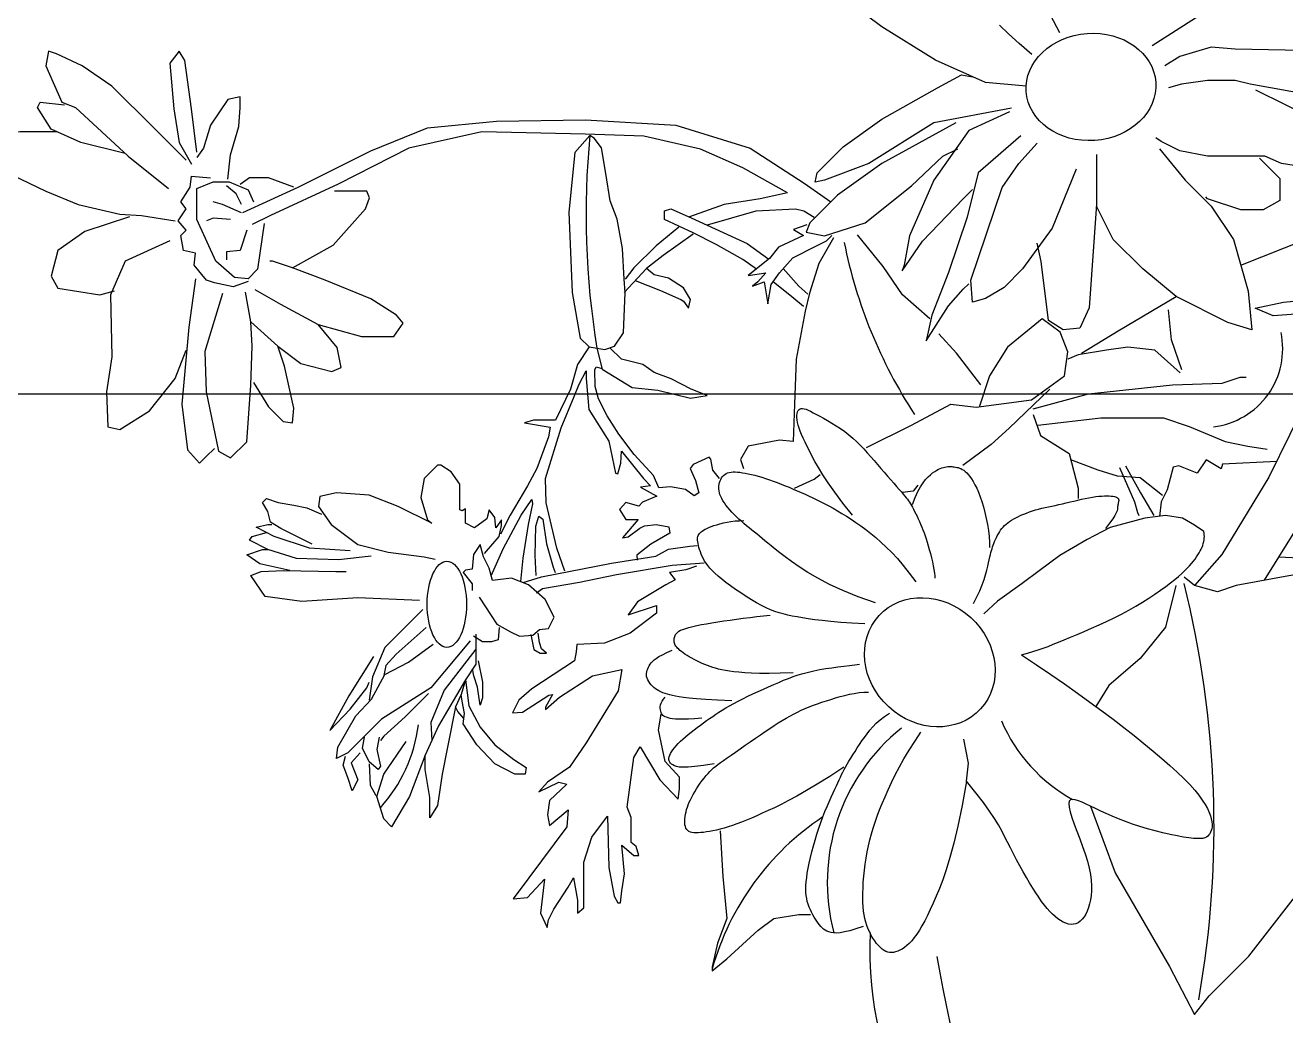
# Model space of a CAD drawing. Extents: x 5198 to 10685, y 9824 to 14137.
# Drawn here: x 8616.6 to 8863.4, y 11163.3 to 11357.3 of the extents above; entities that cross this region are included whole.
import ezdxf

# ---------------------------------------------------------------- set-up
doc = ezdxf.new("R2010")
doc.units = 0
doc.header["$MEASUREMENT"] = 0
doc.layers.get('0').update_dxf_attribs({"linetype": 'CONTINUOUS'})
for name, color, linetype in [('3', 3, 'CONTINUOUS'), ('4', 4, 'CONTINUOUS'), ('TEXT', 3, 'CONTINUOUS')]:
    doc.layers.add(name, color=color, linetype=linetype)
doc.styles.add('HZ', font='')
doc.styles.get('HZ').set_extended_font_data('仿宋_GB2312')
doc.dimstyles.new('BOOK', dxfattribs={"dimscale": 55, "dimtxt": 2, "dimasz": 0.5, "dimexe": 1, "dimexo": 1, "dimgap": 0.5, "dimtad": 1, "dimdec": 0, "dimzin": 0, "dimdsep": 46, "dimtxsty": 'HZ', "dimblk": 'DOT', "dimsah": 1, "dimcen": 0, "dimclrd": 256, "dimclre": 256, "dimclrt": 256, "dimadec": 0, "dimazin": 0, "dimtfac": 0.5, "dimtdec": 0, "dimtmove": 2, "dimatfit": 3, "dimfxl": 0, "dimtolj": 1, "dimtzin": 0, "dimarcsym": 0})

# ---------------------------------------------------------------- blocks, each defined once
blk = doc.blocks.new('DOT')
at = {"color": 0, "linetype": 'ByBlock'}
blk.add_line((-0.35, 0), (-1, 0), dxfattribs=at)
at = {"color": 0, "linetype": 'ByBlock', "const_width": 0.35}
blk.add_lwpolyline([(-0.175, 0, 1), (0.175, 0, 1)], format="xyb", close=True, dxfattribs=at)
blk = doc.blocks.new('02')
at = {"layer": '3'}
for points in [[(-76.35, 332.94), (-78.84, 335.11), (-80.93, 337.02), (-82.67, 338.72)], [(-72.76, 340.72), (-70.92, 337.28)], [(-77.44, 326.79), (-85.4, 327.51), (-95.18, 331.85), (-105.68, 338.36), (-114.38, 344.88), (-118.36, 349.22), (-117.27, 352.47), (-113.65, 351.75), (-95.54, 346.69), (-88.3, 345.24)], [(-52.81, 334.75), (-41.94, 341.62), (-29.27, 343.79), (-18.4, 343.07), (-12.61, 341.62), (-6.09, 341.98), (-7.9, 338.36), (-12.61, 334.38), (-20.21, 333.66), (-36.51, 334.02), (-41.22, 334.38), (-47.38, 332.58), (-50.27, 330.77)], [(-241.9, 312.27), (-248.23, 318.6), (-256.42, 326.78), (-262.23, 330.74), (-267.25, 333.12), (-268.84, 333.64), (-269.36, 330.74), (-266.19, 323.62), (-263.55, 322.56), (-253.25, 313.06), (-245.33, 306.73)], [(-239.78, 313.85), (-240.84, 322.3), (-242.16, 331.8), (-243.22, 333.64), (-245.06, 331.27), (-244.27, 322.3), (-243.22, 315.7), (-240.84, 311.48)], [(-14.78, 333.66), (-7.17, 331.49), (-3.91, 328.6), (-5.36, 326.79), (-11.52, 325.34), (-16.59, 325.34), (-21.66, 324.98), (-33.61, 327.15), (-36.51, 327.87), (-41.94, 327.87), (-47.01, 327.15), (-49.55, 326.42)], [(-80.33, 322.44), (-95.54, 319.55), (-108.22, 311.59), (-116.91, 308.33), (-118.72, 307.97), (-118.36, 309.78), (-113.29, 314.85), (-105.68, 320.27), (-94.82, 326.42), (-90.11, 328.96), (-87.94, 328.6)], [(-32.53, 326.06), (-20.94, 320.27), (-12.24, 315.93), (-8.26, 312.31), (-7.17, 309.78), (-15.87, 309.78), (-27.46, 311.59), (-30.72, 313.04), (-36.87, 313.04), (-41.94, 313.04), (-47.38, 314.12), (-51, 315.93), (-52.08, 316.66)], [(-253.78, 313.59), (-262.5, 315.7), (-268.31, 318.34), (-270.95, 322.56), (-270.42, 323.62), (-265.67, 323.09)], [(-233.71, 308.58), (-233.18, 313.33), (-231.59, 318.87), (-231.33, 322.56), (-231.33, 324.67), (-233.71, 324.14), (-237.14, 319.13), (-238.46, 314.65), (-239.78, 312.8)], [(-80.69, 321.72), (-88.66, 318.1), (-95.54, 308.33), (-100.25, 297.48), (-101.34, 291.69), (-101.7, 290.61), (-97.72, 296.39), (-89.75, 304.72), (-87.94, 306.53)], [(-230.79, 301.99), (-219.96, 307), (-205.7, 314.12), (-194.61, 318.61), (-181.14, 319.93), (-163.7, 320.19), (-146.01, 319.14), (-131.48, 314.65), (-120.92, 307.79), (-115.71, 304.1)], [(-91.2, 319.55), (-105.68, 311.59), (-114.38, 305.44), (-119.81, 300.01), (-120.53, 298.2), (-116.91, 297.48), (-108.94, 300.01), (-99.89, 307.25), (-93.73, 313.04), (-90.84, 314.48)], [(-267.25, 317.81), (-274.38, 317.81), (-278.87, 317.28), (-277.55, 313.59), (-275.97, 309.37), (-269.36, 306.2), (-263.03, 303.56), (-254.84, 301.72), (-250.61, 301.45), (-244.01, 300.4)], [(-124.17, 305.88), (-132.9, 310.77), (-141.21, 314.39), (-152.28, 316.94), (-163.79, 317.37), (-184.02, 317.79), (-198.3, 314.6), (-212.14, 307.58), (-225.35, 301.41), (-228.97, 299.7)], [(-156.11, 288.96), (-156.45, 295), (-157.49, 300.69), (-158.87, 304.31), (-159.73, 309.65), (-160.6, 314.66), (-161.98, 316.55), (-162.84, 317.07), (-165.77, 313.79), (-166.98, 302.07), (-166.29, 286.38), (-164.74, 277.41), (-163.01, 275.69), (-159.91, 275.17), (-158.01, 275.86), (-156.28, 278.45), (-155.94, 286.38), (-156.11, 288.96)], [(-78.52, 317.02), (-86.85, 309.78), (-89.02, 301.1), (-92.65, 290.24), (-95.91, 281.92), (-96.99, 276.86), (-92.65, 283.73), (-89.75, 286.99), (-88.66, 288.07)], [(-67.66, 310.51), (-72.37, 298.93), (-78.16, 290.97), (-81.78, 287.35), (-85.4, 285.18), (-87.94, 284.46), (-88.3, 288.8), (-82.14, 306.89), (-78.88, 311.59), (-75.26, 315.57)], [(-63.67, 313.4), (-63.67, 303.63), (-65.12, 283.37), (-66.93, 279.39), (-70.19, 279.03), (-73.09, 280.84), (-74.54, 292.41), (-75.26, 296.03)], [(-51.36, 314.48), (-46.29, 308.33), (-41.22, 303.27), (-36.87, 296.76), (-33.97, 286.63), (-33.25, 279.03), (-37.96, 280.48), (-48.1, 285.54), (-54.62, 290.97), (-60.41, 296.76), (-62.95, 301.82), (-63.67, 303.27)], [(-31.8, 312.68), (-27.82, 308.7), (-27.82, 304.35), (-31.08, 302.55), (-35.42, 302.55), (-41.94, 304.72), (-42.3, 305.08)], [(-229.74, 288.53), (-232.64, 287.47), (-236.34, 288.26), (-237.92, 288.79), (-240.3, 291.69), (-240.04, 294.07), (-242.41, 294.6), (-242.94, 297.5), (-241.89, 298.55), (-243.47, 300.4), (-241.89, 302.77), (-242.94, 304.09), (-241.09, 307), (-240.83, 309.11), (-237.13, 308.84)], [(-220.77, 306.99), (-225.78, 308.84), (-229.48, 308.84), (-231.33, 307.52)], [(-35.42, 291.69), (-22.76, 296.76), (-8.81, 303.53), (-0.19, 310.41)], [(-226.58, 299.87), (-227.9, 290.9), (-229.75, 289.05), (-232.39, 289.32), (-236.08, 292.48), (-239.78, 300.66), (-239.78, 306.73), (-236.61, 308.05), (-233.44, 308.05), (-229.75, 306.47), (-228.69, 304.09)], [(-231.06, 303.57), (-232.11, 305.68), (-233.96, 307.26)], [(-221.03, 291.16), (-213.11, 295.65), (-206.77, 302.77), (-205.97, 304.88), (-206.5, 306.2), (-210.73, 306.2), (-212.84, 306.2)], [(-231.06, 301.98), (-234.75, 303.57), (-236.6, 304.09)], [(-124.17, 305.88), (-129.54, 304.71), (-136.56, 303.59), (-143.37, 301.14)], [(-252.99, 301.19), (-261.7, 298.29), (-266.99, 294.59), (-268.31, 289.58), (-266.99, 287.2), (-258.8, 285.89), (-255.89, 286.68)], [(-130.24, 290.95), (-132.91, 292.8), (-138.13, 295.76), (-142.66, 298.02), (-148.23, 300.63), (-148.23, 302.37), (-147.01, 302.72), (-143.01, 300.98), (-132.03, 295.94), (-127.8, 292.88)], [(-118.93, 301.04), (-120.97, 302.26), (-122.6, 302.67), (-130.36, 302.26), (-139.88, 299.54)], [(-233.17, 300.66), (-236.6, 300.93), (-237.92, 300.4)], [(-145.41, 299.14), (-149.9, 295.52), (-154.21, 291.21), (-155.94, 288.96)], [(-120.37, 299.59), (-122.98, 298.72), (-121.06, 297.5), (-125.94, 295.24), (-127.68, 292.98), (-131.86, 289.67), (-128.38, 290.2), (-129.94, 288.46), (-130.99, 287.59), (-128.73, 288.46), (-128.03, 284.11), (-127.33, 287.93), (-125.76, 290.2), (-123.15, 293.15), (-118.62, 295.41), (-116.53, 296.46), (-115.49, 297.5)], [(-245.06, 296.44), (-253.78, 292.48), (-256.69, 285.89), (-256.42, 273.75), (-257.48, 266.89), (-257.21, 260.03), (-254.84, 259.5), (-249.03, 263.19), (-244.01, 269.53), (-241.9, 275.07)], [(-230, 298.55), (-231.32, 294.6), (-233.96, 294.33), (-233.96, 292.75)], [(-142.65, 297.76), (-148.51, 293.62), (-151.79, 291.03), (-156.11, 286.38)], [(-115.13, 297.04), (-118.06, 292.06), (-119.83, 286.19), (-120.71, 282.67), (-122.47, 273.28), (-122.76, 264.48), (-123.06, 257.15), (-125.7, 257.44), (-131.86, 256.27), (-133.33, 253.63), (-132.75, 251.87)], [(-96.33, 281.2), (-101.62, 285.9), (-105.44, 291.47), (-110.43, 297.63)], [(-228.43, 286.94), (-223.41, 284.04), (-216.01, 280.08), (-207.56, 277.71), (-201.22, 277.71), (-199.37, 280.34), (-200.69, 281.93), (-205.71, 285.09), (-214.69, 288.79), (-221.03, 291.16), (-224.99, 292.48), (-225.52, 292.48)], [(-8.87, 291.78), (-17.58, 275.26), (-29.94, 250.17), (-39.11, 235.04), (-44.49, 228.98)], [(-240.05, 289.05), (-241.37, 279.55), (-242.69, 264.51), (-241.63, 255.54), (-239.25, 252.9), (-237.93, 254.22), (-236.35, 255.81)], [(-153.95, 288.71), (-149.03, 286.72), (-145.06, 285), (-144.54, 284.65), (-143.51, 283.27), (-143.16, 285), (-144.54, 287.24), (-147.48, 289.14), (-150.24, 289.83), (-151.79, 291.03)], [(-125.02, 291.03), (-121.93, 287.59), (-120.19, 286.02)], [(-234.76, 286.15), (-238.2, 274.8), (-237.93, 266.89), (-235.56, 255.28), (-233.18, 253.96), (-230.01, 257.13), (-229.22, 268.21), (-228.95, 275.86), (-229.22, 280.61), (-230.27, 286.41)], [(-121.06, 283.58), (-123.33, 285.5), (-126.97, 288.46)], [(-66.61, 274.46), (-59.44, 278.84), (-48.1, 285.54)], [(-15.88, 282.67), (-21.16, 282.38), (-29.09, 281.79), (-32.62, 283.26), (-27.04, 284.43), (-18.23, 285.31), (-11.77, 285.9)], [(-46.94, 271.21), (-48.99, 277.08), (-49.58, 282.94)], [(-229.22, 280.61), (-223.94, 275.86), (-219.45, 272.43), (-213.37, 270.85), (-211.52, 271.64), (-212.31, 275.6), (-216.01, 280.08)], [(-108.67, 255.98), (-99.86, 260.38), (-92.22, 264.48), (-87.23, 263.9), (-76.37, 265.36), (-69.91, 270.06), (-69.32, 274.75), (-70.79, 278.56), (-74.31, 281.2), (-81.07, 275.63), (-84.59, 270.06), (-86.64, 263.9)], [(-86.35, 268.3), (-91.05, 274.46), (-94.57, 278.27)], [(-228.69, 268.73), (-225.78, 263.99), (-222.88, 261.08), (-221.03, 260.82), (-220.77, 263.72), (-222.61, 271.9), (-223.94, 275.86)], [(-163.01, 275.69), (-165.26, 272.23), (-166.64, 267.4), (-169.57, 261.37), (-171.3, 261.37), (-173.89, 261.37), (-175.62, 260.85), (-170.61, 259.99), (-170.96, 258.09), (-173.2, 251.88), (-175.04, 248.46), (-178.44, 242.73), (-180.36, 239.02)], [(-161.46, 275.43), (-160.43, 271.37), (-154.56, 267.75), (-149.55, 267.23), (-143.17, 265.68), (-139.89, 266.2), (-142.99, 267.4), (-146.96, 269.47), (-150.24, 270.68), (-152.49, 272.23), (-156.63, 273.27), (-158.96, 275.51)], [(-47.3, 270.64), (-52.29, 275.04), (-57.57, 275.63), (-61.69, 275.04), (-67.26, 274.16), (-69.32, 273.28)], [(-137.49, 249.92), (-138.81, 251.57), (-139.14, 253.72), (-139.47, 254.13), (-142.61, 252.65), (-143.19, 251.9), (-142.2, 249.51), (-141.54, 247.12), (-142.44, 246.54), (-144.1, 247.78), (-147.07, 248.27), (-149.38, 248.11), (-150.37, 250.5), (-154.17, 254.63), (-157.18, 258.62), (-159.44, 262.18), (-161.17, 265.51), (-161.82, 267.94), (-161.87, 271.22), (-161.6, 271.81), (-160.68, 271.54), (-160.47, 271.44)], [(-167.72, 231.8), (-169.31, 236.26), (-171.43, 245.17), (-171.54, 249.95), (-168.46, 259.82), (-165.91, 265.97), (-164.95, 268.41), (-163.57, 271.04), (-163.57, 269.5), (-163.05, 263.43), (-159.14, 257.25), (-157.8, 250.98), (-157.39, 250.87), (-156.77, 252.93), (-156.67, 255.3), (-152.34, 249.95), (-151, 248.51), (-152.96, 248.2), (-149.77, 246.45), (-152.55, 245.32), (-153.27, 244.49), (-155.84, 245.21), (-157.08, 243.88), (-155.84, 241.92), (-153.37, 241.92), (-156.46, 238.32), (-155.33, 238.53), (-153.06, 240.17), (-152.13, 240.69), (-149.87, 240.89), (-147.4, 240.48), (-147.19, 239.25), (-150.9, 237.09), (-153.68, 234.93), (-153.59, 233.92)], [(-76.07, 263.6), (-65.21, 266.54), (-48.77, 268.3), (-39.08, 268.59), (-35.55, 269.76), (-34.38, 269.76)], [(-72.84, 267.42), (-80.77, 259.79), (-84.3, 256.56), (-89.87, 252.46)], [(-111.41, 242.73), (-113.3, 245.13), (-114.88, 247.24), (-116.17, 249.07), (-117.23, 250.66), (-118.09, 252.05), (-118.8, 253.27), (-119.38, 254.35), (-119.88, 255.32), (-120.33, 256.22), (-120.73, 257.05), (-121.1, 257.81), (-121.41, 258.52), (-121.69, 259.18), (-121.91, 259.79), (-122.09, 260.36), (-122.22, 260.89), (-122.3, 261.39), (-122.34, 261.85), (-122.33, 262.27), (-122.29, 262.64), (-122.2, 262.96), (-122.07, 263.23), (-121.9, 263.43), (-121.71, 263.58), (-121.47, 263.65), (-121.21, 263.65), (-120.89, 263.6), (-120.53, 263.48), (-120.12, 263.31), (-119.65, 263.09), (-119.11, 262.81), (-118.5, 262.49), (-117.83, 262.13), (-117.09, 261.72), (-116.3, 261.27), (-115.48, 260.79), (-114.64, 260.27), (-113.8, 259.71), (-112.97, 259.12), (-112.16, 258.49), (-111.38, 257.83), (-110.64, 257.15), (-109.92, 256.44), (-109.23, 255.71), (-108.55, 254.96), (-107.88, 254.2), (-107.22, 253.44), (-106.55, 252.67), (-105.89, 251.9), (-105.23, 251.14), (-104.58, 250.39), (-103.95, 249.68), (-103.36, 249), (-102.81, 248.38), (-102.31, 247.8), (-101.87, 247.3), (-101.49, 246.86), (-101.18, 246.48), (-100.91, 246.15), (-100.68, 245.85), (-100.48, 245.57), (-100.29, 245.29), (-100.11, 244.99), (-99.92, 244.67), (-99.72, 244.3), (-99.51, 243.9), (-99.28, 243.47), (-99.05, 243), (-98.81, 242.52), (-98.58, 242.01), (-98.34, 241.49), (-98.11, 240.96), (-97.88, 240.42), (-97.66, 239.87), (-97.44, 239.3), (-97.23, 238.71), (-97.02, 238.09), (-96.81, 237.44), (-96.6, 236.75), (-96.4, 236.01), (-96.19, 235.23), (-95.99, 234.42), (-95.8, 233.61), (-95.64, 232.83), (-95.49, 232.09), (-95.39, 231.42), (-95.31, 230.84), (-95.29, 230.39)], [(-76.07, 262.43), (-74.61, 258.32), (-69.03, 254.8), (-67.26, 248.06), (-67.26, 246)], [(-75.19, 260.38), (-62.86, 261.84), (-50.53, 261.84), (-45.54, 260.08), (-38.49, 257.15), (-34.08, 256.27), (-30.27, 255.68)], [(-30.81, 230), (-25.16, 239.02), (-17.58, 256.54), (-15.19, 252.96), (-15.99, 243.8), (-19.57, 237.03), (-22.76, 234.24), (-27.98, 234.51)], [(-183.45, 235.25), (-180.59, 238.54), (-180.15, 240.73), (-180.15, 241.83), (-181.25, 240.29), (-181.47, 242.27), (-182.57, 243.8), (-183.01, 242.05), (-185.42, 240.29), (-187.18, 241.17), (-187.18, 244.02), (-187.84, 243.58), (-188.28, 243.8), (-188.28, 246.65), (-188.28, 248.84), (-190.03, 251.26), (-192.01, 252.57), (-192.67, 252.57), (-195.3, 249.94), (-195.96, 246.21), (-194.64, 241.83), (-193.77, 241.17), (-200.35, 244.46), (-206.06, 246.65), (-212.43, 247.09), (-215.72, 246.43), (-215.94, 244.46), (-213.52, 240.95), (-208.25, 237), (-202.33, 235.47), (-195.3, 234.59), (-193.11, 234.15)], [(-99.7, 244.86), (-99.17, 246.21), (-98.64, 247.35), (-98.12, 248.3), (-97.62, 249.09), (-97.12, 249.73), (-96.64, 250.25), (-96.18, 250.67), (-95.75, 251.01), (-95.34, 251.3), (-94.96, 251.54), (-94.6, 251.73), (-94.26, 251.89), (-93.94, 252.01), (-93.63, 252.1), (-93.34, 252.17), (-93.06, 252.21), (-92.79, 252.25), (-92.53, 252.26), (-92.27, 252.27), (-92.02, 252.26), (-91.77, 252.24), (-91.52, 252.21), (-91.27, 252.16), (-91.02, 252.11), (-90.76, 252.05), (-90.5, 251.96), (-90.23, 251.86), (-89.96, 251.72), (-89.67, 251.55), (-89.38, 251.33), (-89.08, 251.06), (-88.78, 250.73), (-88.46, 250.33), (-88.13, 249.87), (-87.8, 249.33), (-87.47, 248.71), (-87.13, 248.02), (-86.8, 247.24), (-86.46, 246.37), (-86.14, 245.42), (-85.82, 244.37), (-85.52, 243.25), (-85.25, 242.09), (-85.01, 240.9), (-84.82, 239.72), (-84.69, 238.56), (-84.63, 237.44), (-84.65, 236.4)], [(-50.76, 246.57), (-55.16, 250.09), (-59.56, 250.38), (-63.38, 251.55), (-68.67, 253.61)], [(-59.19, 252.09), (-56.26, 245.34), (-55.67, 243.29), (-55.38, 242.7)], [(-58.02, 252.38), (-55.08, 247.1), (-52.44, 242.7)], [(-28.4, 253.29), (-39.01, 252.73), (-39.3, 251.85), (-42.24, 253.61), (-44, 250.97), (-47.53, 252.43), (-48.7, 252.14), (-49.87, 247.74), (-51.05, 245.39), (-51.34, 242.46)], [(-106.95, 225.59), (-110.34, 226.77), (-113.33, 227.97), (-115.95, 229.18), (-118.23, 230.38), (-120.2, 231.54), (-121.9, 232.64), (-123.35, 233.66), (-124.59, 234.59), (-125.66, 235.4), (-126.56, 236.1), (-127.34, 236.72), (-128.01, 237.26), (-128.59, 237.75), (-129.12, 238.19), (-129.62, 238.61), (-130.11, 239.01), (-130.61, 239.42), (-131.12, 239.84), (-131.64, 240.26), (-132.16, 240.68), (-132.68, 241.11), (-133.19, 241.55), (-133.69, 241.99), (-134.17, 242.44), (-134.63, 242.89), (-135.07, 243.35), (-135.48, 243.8), (-135.86, 244.25), (-136.21, 244.7), (-136.52, 245.14), (-136.79, 245.57), (-137.03, 245.98), (-137.22, 246.38), (-137.38, 246.77), (-137.49, 247.14), (-137.57, 247.5), (-137.61, 247.84), (-137.62, 248.18), (-137.6, 248.51), (-137.54, 248.84), (-137.47, 249.16), (-137.36, 249.46), (-137.23, 249.76), (-137.07, 250.04), (-136.89, 250.29), (-136.68, 250.52), (-136.44, 250.73), (-136.17, 250.89), (-135.88, 251.03), (-135.56, 251.12), (-135.21, 251.18), (-134.83, 251.22), (-134.42, 251.22), (-133.97, 251.19), (-133.49, 251.14), (-132.97, 251.07), (-132.42, 250.97), (-131.83, 250.85), (-131.21, 250.71), (-130.55, 250.55), (-129.88, 250.37), (-129.18, 250.17), (-128.45, 249.94), (-127.71, 249.69), (-126.95, 249.43), (-126.18, 249.14), (-125.4, 248.84), (-124.62, 248.52), (-123.83, 248.2), (-123.04, 247.86), (-122.25, 247.52), (-121.48, 247.18), (-120.71, 246.84), (-119.95, 246.49), (-119.19, 246.14), (-118.43, 245.77), (-117.65, 245.38), (-116.87, 244.98), (-116.07, 244.55), (-115.24, 244.1), (-114.4, 243.61), (-113.52, 243.09), (-112.62, 242.53), (-111.71, 241.94), (-110.77, 241.3), (-109.82, 240.63), (-108.85, 239.92), (-107.87, 239.16), (-106.88, 238.35), (-105.87, 237.47), (-104.83, 236.51), (-103.77, 235.45), (-102.66, 234.25), (-101.52, 232.91), (-100.32, 231.4), (-99.06, 229.7)], [(-122.76, 248.06), (-118.94, 249.82), (-117.77, 250.7)], [(-98.68, 248.64), (-99.56, 247.47), (-101.62, 247.18)], [(-217.2, 237.05), (-223.34, 240.12), (-225.39, 241.4), (-225.9, 243.44), (-226.92, 245.23), (-226.15, 246), (-223.85, 245.23), (-220.78, 244.72), (-218.22, 244.21), (-215.41, 242.93)], [(-182.16, 230.85), (-179.82, 236.15), (-176.32, 242.73), (-174.19, 245.81), (-174.09, 244.96), (-174.94, 240.93), (-176, 234.35), (-176.43, 229.79)], [(-87.78, 225.44), (-87.09, 226.75), (-86.51, 227.96), (-86.05, 229.09), (-85.68, 230.14), (-85.39, 231.09), (-85.15, 231.96), (-84.97, 232.73), (-84.82, 233.42), (-84.68, 234.03), (-84.56, 234.56), (-84.45, 235.02), (-84.34, 235.44), (-84.23, 235.82), (-84.13, 236.18), (-84.01, 236.52), (-83.89, 236.87), (-83.76, 237.23), (-83.61, 237.6), (-83.45, 237.97), (-83.28, 238.35), (-83.09, 238.73), (-82.89, 239.09), (-82.68, 239.45), (-82.45, 239.79), (-82.21, 240.12), (-81.95, 240.42), (-81.67, 240.71), (-81.37, 240.99), (-81.04, 241.26), (-80.69, 241.51), (-80.31, 241.76), (-79.89, 242.01), (-79.45, 242.25), (-78.97, 242.49), (-78.46, 242.73), (-77.93, 242.95), (-77.37, 243.17), (-76.8, 243.38), (-76.21, 243.58), (-75.61, 243.76), (-75, 243.93), (-74.37, 244.09), (-73.74, 244.24), (-73.09, 244.38), (-72.42, 244.53), (-71.74, 244.67), (-71.05, 244.82), (-70.33, 244.99), (-69.6, 245.16), (-68.85, 245.34), (-68.1, 245.52), (-67.35, 245.7), (-66.6, 245.87), (-65.87, 246.03), (-65.16, 246.17), (-64.48, 246.29), (-63.83, 246.38), (-63.22, 246.45), (-62.65, 246.5), (-62.12, 246.53), (-61.63, 246.53), (-61.19, 246.52), (-60.8, 246.49), (-60.46, 246.45), (-60.17, 246.39), (-59.93, 246.33), (-59.74, 246.25), (-59.59, 246.16), (-59.48, 246.06), (-59.4, 245.96), (-59.36, 245.84), (-59.33, 245.72), (-59.33, 245.59), (-59.35, 245.45), (-59.38, 245.3), (-59.42, 245.14), (-59.46, 244.97), (-59.5, 244.79), (-59.53, 244.6), (-59.54, 244.4), (-59.55, 244.18), (-59.57, 243.92), (-59.65, 243.59), (-59.8, 243.18), (-60.07, 242.66), (-60.49, 242), (-61.1, 241.17), (-61.92, 240.16)], [(-173.35, 230.95), (-173.56, 234.88), (-173.45, 240.61), (-172.81, 242.52), (-172.07, 241.99), (-171.33, 237.11), (-170.05, 232.55), (-169.63, 231.49)], [(-42.64, 239.53), (-44.52, 240.78), (-46.87, 242.19), (-50.16, 242.66), (-54.24, 242.19), (-60.98, 240.31), (-65.53, 237.97), (-70.85, 234.83), (-74.93, 231.86), (-78.22, 229.35), (-83.08, 225.91), (-85.75, 223.4)], [(-205.68, 234.75), (-212.08, 233.99), (-220.27, 234.24), (-225.9, 236.03), (-229.48, 237.82), (-228.97, 238.59), (-226.15, 239.35), (-226.15, 239.35)], [(-209.78, 235.78), (-217.71, 236.29), (-224.62, 238.59), (-228.2, 240.38), (-225.9, 240.89), (-225.13, 240.89)], [(-109.01, 221.48), (-111.54, 221.61), (-113.75, 221.76), (-115.68, 221.92), (-117.36, 222.09), (-118.82, 222.27), (-120.11, 222.45), (-121.25, 222.64), (-122.28, 222.82), (-123.23, 223), (-124.12, 223.19), (-124.98, 223.4), (-125.81, 223.64), (-126.63, 223.91), (-127.47, 224.24), (-128.34, 224.62), (-129.25, 225.08), (-130.23, 225.61), (-131.24, 226.2), (-132.28, 226.84), (-133.31, 227.52), (-134.33, 228.21), (-135.3, 228.9), (-136.21, 229.57), (-137.03, 230.22), (-137.75, 230.81), (-138.37, 231.37), (-138.91, 231.89), (-139.37, 232.39), (-139.76, 232.86), (-140.09, 233.32), (-140.38, 233.77), (-140.63, 234.21), (-140.86, 234.67), (-141.05, 235.12), (-141.22, 235.56), (-141.37, 236), (-141.49, 236.42), (-141.59, 236.82), (-141.67, 237.19), (-141.72, 237.53), (-141.75, 237.83), (-141.76, 238.1), (-141.75, 238.34), (-141.7, 238.56), (-141.64, 238.76), (-141.54, 238.95), (-141.42, 239.13), (-141.26, 239.3), (-141.07, 239.47), (-140.85, 239.64), (-140.59, 239.81), (-140.28, 239.99), (-139.93, 240.16), (-139.53, 240.34), (-139.08, 240.52), (-138.57, 240.7), (-138.01, 240.88), (-137.39, 241.06), (-136.72, 241.23), (-135.99, 241.38), (-135.23, 241.51), (-134.42, 241.61), (-133.57, 241.67), (-132.68, 241.7)], [(-78.38, 215.42), (-77.2, 215.72), (-76.12, 216.02), (-75.11, 216.35), (-74.13, 216.69), (-73.16, 217.06), (-72.17, 217.46), (-71.13, 217.89), (-70.01, 218.35), (-68.78, 218.86), (-67.47, 219.4), (-66.09, 219.98), (-64.65, 220.6), (-63.18, 221.24), (-61.7, 221.93), (-60.22, 222.64), (-58.76, 223.38), (-57.34, 224.14), (-55.97, 224.93), (-54.66, 225.72), (-53.41, 226.51), (-52.23, 227.29), (-51.13, 228.05), (-50.12, 228.79), (-49.2, 229.48), (-48.37, 230.14), (-47.64, 230.75), (-47, 231.32), (-46.42, 231.86), (-45.92, 232.36), (-45.47, 232.84), (-45.06, 233.3), (-44.7, 233.74), (-44.38, 234.16), (-44.08, 234.57), (-43.81, 234.97), (-43.58, 235.36), (-43.37, 235.74), (-43.18, 236.11), (-43.02, 236.48), (-42.89, 236.84), (-42.78, 237.2), (-42.69, 237.56), (-42.63, 237.91), (-42.58, 238.26), (-42.56, 238.59), (-42.57, 238.92), (-42.59, 239.23), (-42.64, 239.53)], [(-184.55, 226.69), (-181.03, 221.43), (-178.4, 219.9), (-176.64, 219.02), (-174.01, 219.24), (-172.69, 220.33), (-170.93, 220.55), (-169.84, 222.75), (-171.59, 226.26), (-174.89, 229.11), (-178.18, 230.42), (-181.91, 229.98), (-182.57, 232.4), (-183.67, 234.59), (-184.33, 237), (-185.64, 235.03), (-185.86, 232.18), (-187.18, 231.96), (-187.62, 231.52), (-185.86, 229.33), (-185.86, 228.01)], [(-221.55, 231.94), (-227.43, 233.22), (-229.99, 235.01), (-226.92, 236.03), (-225.9, 236.03)], [(-175.92, 229.56), (-172.29, 230.67), (-158.61, 233.32), (-149.96, 234.72), (-147.44, 236.11), (-143.25, 236.67), (-141.86, 236.81)], [(-141.97, 232.75), (-144.06, 232.05), (-147.27, 231.49), (-146.15, 230.1), (-147.97, 229.12), (-153.55, 225.77), (-155.37, 223.26), (-149.78, 225.08), (-149.78, 223.54), (-154.95, 219.64), (-159.97, 217.69), (-165.42, 217.41), (-165.56, 216.01), (-165.84, 214.2), (-174.21, 208.76), (-176.73, 206.53), (-177.98, 204.02), (-176.03, 204.16), (-170.86, 207.5), (-170.17, 207.64), (-171.56, 205.13), (-171.56, 204.71), (-168.77, 207.09), (-162.35, 211.27), (-156.62, 212.52), (-157.32, 208.34), (-163.6, 198.16), (-166.82, 193.42), (-171.14, 190.49), (-172.82, 188.54), (-168.91, 190.49), (-167.37, 190.07), (-170.72, 186.86), (-171.14, 184.07), (-170.72, 181.98), (-167.09, 185.05), (-167.37, 181.7), (-174.79, 171.73), (-177.87, 167.63), (-175.05, 167.89), (-171.71, 171.47), (-172.48, 164.81), (-171.2, 161.99), (-170.94, 163.53), (-169.92, 165.58), (-167.1, 169.93), (-166.07, 171.73), (-165.3, 167.37), (-165.3, 164.81), (-164.02, 165.84), (-164.02, 168.14), (-164.02, 171.22), (-164.02, 174.8), (-162.48, 179.67), (-159.4, 183.77), (-159.15, 173.78), (-158.12, 168.14), (-157.35, 166.86), (-156.84, 166.86), (-156.58, 169.17), (-156.07, 172.5), (-156.58, 178.13), (-154.27, 176.08), (-153.25, 176.08), (-153.76, 177.88), (-154.79, 178.64), (-154.79, 183.51), (-155.56, 185.56), (-154.27, 195.3), (-152.99, 197.35), (-149.15, 190.94), (-145.55, 187.1), (-145.3, 189.15), (-145.3, 191.45), (-148.12, 194.53), (-149.4, 200.68), (-148.89, 203.75)], [(-140.46, 233.32), (-146.74, 232.91), (-157.63, 231.09), (-164.89, 229.56), (-172.15, 228.3), (-173.27, 227.47)], [(-196.22, 226.06), (-208.24, 226.57), (-219.25, 225.81), (-226.41, 226.83), (-229.22, 230.92), (-227.18, 231.69), (-222.83, 231.94), (-212.59, 231.69), (-210.55, 231.69)], [(-64.84, 185.75), (-60, 172.7), (-49.39, 154.34), (-44.49, 144.96), (-41.63, 148.63), (-33.87, 156.38), (-22.44, 171.06), (-10.6, 189.42), (-6.11, 200.84), (-5.7, 209.41), (-8.15, 218.38), (-14.28, 226.94), (-17.95, 229.39), (-25.3, 231.02), (-36.32, 228.98), (-40, 227.76), (-44.49, 228.98), (-46.53, 230.61)], [(-48.16, 228.98), (-50.2, 220.83), (-55.1, 214.71), (-61.23, 209.41), (-63.8, 205.3)], [(-195.52, 224.28), (-202.99, 216.83), (-205.4, 211.12), (-206.06, 206.52)], [(-123.08, 211.88), (-125.59, 211.78), (-127.76, 211.74), (-129.62, 211.75), (-131.2, 211.79), (-132.54, 211.87), (-133.69, 211.98), (-134.68, 212.1), (-135.54, 212.22), (-136.32, 212.35), (-137.02, 212.48), (-137.66, 212.62), (-138.25, 212.77), (-138.8, 212.92), (-139.32, 213.09), (-139.84, 213.28), (-140.35, 213.48), (-140.87, 213.7), (-141.39, 213.95), (-141.91, 214.2), (-142.42, 214.47), (-142.91, 214.73), (-143.39, 215.01), (-143.83, 215.27), (-144.23, 215.54), (-144.6, 215.79), (-144.92, 216.03), (-145.21, 216.26), (-145.46, 216.49), (-145.67, 216.7), (-145.85, 216.91), (-146, 217.11), (-146.12, 217.31), (-146.22, 217.5), (-146.29, 217.68), (-146.33, 217.87), (-146.36, 218.05), (-146.36, 218.23), (-146.35, 218.42), (-146.33, 218.6), (-146.29, 218.79), (-146.24, 218.99), (-146.17, 219.19), (-146.07, 219.39), (-145.91, 219.59), (-145.71, 219.8), (-145.43, 220), (-145.08, 220.2), (-144.64, 220.39), (-144.09, 220.58), (-143.45, 220.77), (-142.72, 220.95), (-141.9, 221.13), (-140.99, 221.31), (-140.01, 221.49), (-138.96, 221.67), (-137.83, 221.85), (-136.64, 222.03), (-135.4, 222.21), (-134.12, 222.4), (-132.81, 222.57), (-131.49, 222.74), (-130.16, 222.9), (-128.84, 223.05), (-127.54, 223.19)], [(-194.86, 220.77), (-200.79, 215.51), (-202.77, 213.32), (-203.21, 211.34)], [(-180.59, 220.77), (-180.81, 218.36), (-182.13, 217.92), (-183.89, 217.92), (-185.64, 219.02)], [(-174.39, 219.38), (-173.83, 216.45), (-172.57, 215.75), (-171.32, 215.75), (-172.29, 216.59), (-172.71, 217.84), (-172.99, 219.66)], [(-186.3, 218.14), (-193.99, 208.93), (-203.64, 202.79), (-210.23, 196.21), (-212.43, 195.11), (-212.21, 197.31), (-208.69, 203.45), (-205.62, 206.74), (-202.99, 211.56), (-198.38, 213.97), (-193.55, 217.48)], [(-185.2, 219.46), (-185.2, 213.54), (-187.18, 210.47), (-188.06, 207.61), (-189.16, 205.2), (-190.69, 197.31), (-191.79, 192.04), (-192.67, 185.9), (-194.2, 183.49), (-194.2, 187.44), (-195.08, 192.92), (-195.08, 195.77)], [(-205.18, 215.07), (-210.01, 207.39), (-213.74, 200.6), (-209.79, 204.76), (-206.5, 208.93), (-206.06, 210.03)], [(-185.2, 216.5), (-191.35, 208.49), (-193.99, 202.13), (-193.77, 198.62)], [(-135.09, 206.4), (-137.89, 206.53), (-140.16, 206.65), (-141.98, 206.78), (-143.42, 206.91), (-144.53, 207.04), (-145.4, 207.17), (-146.09, 207.3), (-146.66, 207.42), (-147.19, 207.55), (-147.68, 207.69), (-148.14, 207.83), (-148.56, 207.97), (-148.96, 208.14), (-149.33, 208.32), (-149.68, 208.52), (-150.01, 208.74), (-150.32, 208.99), (-150.62, 209.26), (-150.88, 209.55), (-151.12, 209.85), (-151.33, 210.17), (-151.51, 210.49), (-151.64, 210.81), (-151.73, 211.14), (-151.77, 211.46), (-151.76, 211.77), (-151.72, 212.08), (-151.64, 212.38), (-151.53, 212.68), (-151.39, 212.97), (-151.22, 213.26), (-151.04, 213.54), (-150.83, 213.81), (-150.59, 214.09), (-150.27, 214.39), (-149.86, 214.7), (-149.33, 215.04), (-148.65, 215.42), (-147.8, 215.85), (-146.75, 216.34)], [(-78.38, 215.42), (-75.41, 213.46), (-72.59, 211.55), (-69.91, 209.7), (-67.37, 207.9), (-64.95, 206.15), (-62.64, 204.44), (-60.44, 202.78), (-58.34, 201.16), (-56.32, 199.58), (-54.4, 198.04), (-52.58, 196.55), (-50.88, 195.12), (-49.3, 193.74), (-47.86, 192.43), (-46.57, 191.19), (-45.43, 190.02), (-44.46, 188.92), (-43.64, 187.9), (-42.96, 186.96), (-42.4, 186.08), (-41.97, 185.28), (-41.63, 184.54), (-41.38, 183.86), (-41.21, 183.25), (-41.11, 182.69), (-41.06, 182.19), (-41.06, 181.74), (-41.11, 181.33), (-41.21, 180.97), (-41.34, 180.65), (-41.5, 180.37), (-41.68, 180.12), (-41.89, 179.9), (-42.14, 179.72), (-42.45, 179.57), (-42.83, 179.46), (-43.32, 179.4), (-43.93, 179.4), (-44.68, 179.44), (-45.59, 179.55), (-46.67, 179.72), (-47.9, 179.94), (-49.25, 180.22), (-50.69, 180.55), (-52.17, 180.92), (-53.68, 181.34), (-55.18, 181.78), (-56.64, 182.26), (-58.03, 182.76), (-59.35, 183.27), (-60.59, 183.79), (-61.76, 184.31), (-62.86, 184.81), (-63.88, 185.3), (-64.84, 185.75), (-65.71, 186.16), (-66.51, 186.52), (-67.23, 186.81), (-67.85, 187), (-68.36, 187.07), (-68.74, 186.98), (-69, 186.73), (-69.1, 186.27), (-69.05, 185.59), (-68.83, 184.67), (-68.48, 183.55), (-68.03, 182.26), (-67.5, 180.86), (-66.95, 179.39), (-66.4, 177.89), (-65.89, 176.4), (-65.45, 174.97), (-65.11, 173.63), (-64.87, 172.39), (-64.72, 171.24), (-64.66, 170.17), (-64.66, 169.19), (-64.73, 168.27), (-64.86, 167.42), (-65.03, 166.63), (-65.25, 165.9), (-65.5, 165.22), (-65.79, 164.61), (-66.11, 164.08), (-66.46, 163.61), (-66.85, 163.23), (-67.26, 162.93), (-67.69, 162.73), (-68.15, 162.62), (-68.64, 162.6), (-69.14, 162.67), (-69.65, 162.83), (-70.17, 163.05), (-70.7, 163.35), (-71.23, 163.71), (-71.76, 164.13), (-72.29, 164.61), (-72.81, 165.14), (-73.34, 165.74), (-73.87, 166.39), (-74.41, 167.11), (-74.97, 167.91), (-75.54, 168.77), (-76.14, 169.71), (-76.76, 170.72), (-77.39, 171.79), (-78.03, 172.92), (-78.68, 174.07), (-79.31, 175.25), (-79.94, 176.42), (-80.54, 177.58), (-81.12, 178.72), (-81.66, 179.81), (-82.23, 180.92), (-82.87, 182.09), (-83.64, 183.37), (-84.59, 184.81), (-85.79, 186.47), (-87.28, 188.39), (-89.11, 190.63)], [(-184.72, 214.22), (-183.88, 210.03), (-183.88, 206.96), (-184.3, 205.57), (-184.86, 209.06), (-185.56, 211.29), (-185.83, 212.68)], [(-138.52, 194.06), (-140.61, 193.73), (-142.29, 193.52), (-143.6, 193.41), (-144.61, 193.39), (-145.36, 193.43), (-145.91, 193.53), (-146.31, 193.67), (-146.61, 193.83), (-146.85, 194.01), (-147.05, 194.2), (-147.2, 194.4), (-147.3, 194.62), (-147.36, 194.86), (-147.36, 195.12), (-147.31, 195.41), (-147.21, 195.72), (-147.05, 196.05), (-146.85, 196.41), (-146.59, 196.79), (-146.29, 197.19), (-145.94, 197.6), (-145.54, 198.03), (-145.11, 198.47), (-144.64, 198.91), (-144.12, 199.37), (-143.58, 199.82), (-143.01, 200.28), (-142.43, 200.73), (-141.83, 201.19), (-141.22, 201.64), (-140.61, 202.08), (-140, 202.51), (-139.41, 202.94), (-138.81, 203.35), (-138.21, 203.76), (-137.58, 204.18), (-136.93, 204.59), (-136.23, 205.01), (-135.49, 205.44), (-134.69, 205.88), (-133.82, 206.34), (-132.89, 206.81), (-131.92, 207.28), (-130.92, 207.76), (-129.9, 208.24), (-128.87, 208.7), (-127.85, 209.16), (-126.85, 209.6), (-125.88, 210.01), (-124.93, 210.41), (-123.99, 210.78), (-123.04, 211.13), (-122.08, 211.46), (-121.09, 211.76), (-120.07, 212.03), (-118.99, 212.28), (-117.86, 212.5), (-116.69, 212.7), (-115.5, 212.88), (-114.31, 213.04), (-113.15, 213.19), (-112.04, 213.33), (-110.99, 213.46), (-110.04, 213.59)], [(-187.18, 210.47), (-192.45, 201.47), (-195.08, 195.77), (-198.16, 187.66), (-201.67, 181.74), (-203.21, 183.27), (-204.52, 187.66), (-203.21, 192.04), (-198.81, 198.4)], [(-187.18, 210.47), (-186.52, 205.42), (-184.33, 201.25), (-181.47, 197.75), (-177.74, 194.89), (-175.32, 193.36), (-175.54, 192.04), (-177.52, 192.04), (-181.47, 194.02), (-184.98, 197.75), (-187.62, 201.91), (-187.4, 203.89), (-187.84, 206.3), (-188.06, 207.61)], [(-194.42, 207.83), (-199.03, 203.23), (-203.21, 199.5), (-203.86, 198.62)], [(-113.13, 193.37), (-115.9, 191.59), (-118.33, 190.08), (-120.45, 188.81), (-122.31, 187.75), (-123.95, 186.86), (-125.41, 186.11), (-126.72, 185.46), (-127.94, 184.89), (-129.09, 184.36), (-130.18, 183.88), (-131.23, 183.43), (-132.22, 183.02), (-133.17, 182.64), (-134.07, 182.3), (-134.94, 181.99), (-135.77, 181.72), (-136.57, 181.48), (-137.34, 181.27), (-138.07, 181.09), (-138.76, 180.93), (-139.42, 180.81), (-140.03, 180.71), (-140.61, 180.63), (-141.15, 180.58), (-141.64, 180.55), (-142.09, 180.54), (-142.5, 180.56), (-142.86, 180.61), (-143.18, 180.7), (-143.46, 180.83), (-143.7, 180.99), (-143.89, 181.21), (-144.04, 181.47), (-144.15, 181.77), (-144.23, 182.11), (-144.26, 182.48), (-144.27, 182.88), (-144.25, 183.29), (-144.2, 183.73), (-144.12, 184.18), (-144.02, 184.63), (-143.9, 185.09), (-143.76, 185.56), (-143.59, 186.03), (-143.4, 186.52), (-143.17, 187.02), (-142.92, 187.53), (-142.63, 188.06), (-142.32, 188.6), (-141.98, 189.15), (-141.62, 189.7), (-141.24, 190.25), (-140.86, 190.77), (-140.47, 191.27), (-140.09, 191.74), (-139.72, 192.17), (-139.36, 192.56), (-139, 192.91), (-138.63, 193.25), (-138.22, 193.58), (-137.78, 193.93), (-137.27, 194.3), (-136.68, 194.72), (-136, 195.2), (-135.22, 195.75), (-134.36, 196.36), (-133.42, 197.01), (-132.45, 197.69), (-131.45, 198.39), (-130.44, 199.08), (-129.46, 199.76), (-128.51, 200.4), (-127.62, 201), (-126.77, 201.55), (-125.97, 202.06), (-125.19, 202.54), (-124.44, 202.99), (-123.7, 203.4), (-122.96, 203.8), (-122.22, 204.17), (-121.46, 204.53), (-120.69, 204.87), (-119.9, 205.2), (-119.09, 205.51), (-118.26, 205.82), (-117.42, 206.11), (-116.55, 206.4), (-115.67, 206.68), (-114.78, 206.96), (-113.86, 207.22), (-112.94, 207.46), (-112.01, 207.67), (-111.08, 207.85), (-110.15, 207.99), (-109.23, 208.08), (-108.33, 208.11)], [(-187.51, 202.9), (-188.72, 204.32), (-189.16, 205.2)], [(-140.92, 202.97), (-142.35, 202.86), (-143.55, 202.8), (-144.57, 202.78), (-145.41, 202.79), (-146.1, 202.82), (-146.67, 202.89), (-147.14, 202.96), (-147.52, 203.06), (-147.85, 203.16), (-148.12, 203.27), (-148.35, 203.39), (-148.54, 203.54), (-148.69, 203.7), (-148.81, 203.89), (-148.91, 204.1), (-148.98, 204.34), (-149.04, 204.61), (-149.06, 204.91), (-149.06, 205.24), (-149, 205.58), (-148.89, 205.94), (-148.72, 206.32), (-148.46, 206.7), (-148.12, 207.08)], [(-109.36, 162.18), (-110.78, 161.71), (-111.98, 161.36), (-113, 161.12), (-113.85, 160.98), (-114.56, 160.92), (-115.15, 160.94), (-115.64, 161.02), (-116.07, 161.14), (-116.45, 161.29), (-116.78, 161.47), (-117.09, 161.68), (-117.37, 161.93), (-117.63, 162.2), (-117.89, 162.51), (-118.14, 162.84), (-118.39, 163.21), (-118.65, 163.61), (-118.92, 164.04), (-119.18, 164.5), (-119.44, 164.98), (-119.68, 165.49), (-119.91, 166.01), (-120.11, 166.55), (-120.28, 167.1), (-120.41, 167.66), (-120.5, 168.24), (-120.56, 168.86), (-120.58, 169.5), (-120.56, 170.2), (-120.5, 170.95), (-120.41, 171.76), (-120.28, 172.64), (-120.11, 173.6), (-119.9, 174.62), (-119.67, 175.7), (-119.4, 176.82), (-119.1, 177.97), (-118.77, 179.13), (-118.42, 180.29), (-118.05, 181.43), (-117.65, 182.56), (-117.24, 183.64), (-116.83, 184.69), (-116.41, 185.69), (-116, 186.64), (-115.61, 187.52), (-115.24, 188.34), (-114.9, 189.09), (-114.6, 189.76), (-114.32, 190.36), (-114.07, 190.91), (-113.82, 191.43), (-113.58, 191.93), (-113.33, 192.41), (-113.07, 192.91), (-112.79, 193.43), (-112.47, 193.98), (-112.13, 194.57), (-111.75, 195.19), (-111.36, 195.83), (-110.94, 196.49), (-110.5, 197.16), (-110.05, 197.85), (-109.58, 198.54), (-109.1, 199.24), (-108.6, 199.94), (-108.05, 200.63), (-107.45, 201.32), (-106.78, 202.01), (-106.03, 202.68), (-105.18, 203.35), (-104.21, 204)], [(-89.11, 190.63), (-89.99, 185.89), (-90.82, 181.87), (-91.61, 178.5), (-92.36, 175.68), (-93.08, 173.32), (-93.76, 171.34), (-94.41, 169.65), (-95.03, 168.15), (-95.63, 166.78), (-96.21, 165.52), (-96.77, 164.36), (-97.31, 163.3), (-97.84, 162.34), (-98.35, 161.47), (-98.85, 160.7), (-99.35, 160.01), (-99.84, 159.41), (-100.32, 158.89), (-100.8, 158.45), (-101.26, 158.08), (-101.72, 157.77), (-102.16, 157.53), (-102.59, 157.35), (-103.01, 157.22), (-103.41, 157.13), (-103.79, 157.1), (-104.17, 157.12), (-104.54, 157.19), (-104.9, 157.32), (-105.26, 157.51), (-105.62, 157.76), (-105.98, 158.07), (-106.35, 158.45), (-106.71, 158.88), (-107.08, 159.36), (-107.43, 159.89), (-107.76, 160.46), (-108.07, 161.07), (-108.36, 161.7), (-108.61, 162.36), (-108.83, 163.03), (-109.01, 163.73), (-109.16, 164.45), (-109.27, 165.21), (-109.35, 166.02), (-109.4, 166.87), (-109.42, 167.78), (-109.41, 168.75), (-109.38, 169.79), (-109.32, 170.89), (-109.22, 172.03), (-109.11, 173.21), (-108.96, 174.41), (-108.78, 175.61), (-108.57, 176.82), (-108.33, 178.01), (-108.05, 179.17), (-107.74, 180.33), (-107.4, 181.47), (-107.02, 182.63), (-106.6, 183.81), (-106.13, 185.02), (-105.62, 186.27), (-105.07, 187.58), (-104.46, 188.95), (-103.8, 190.38), (-103.07, 191.88), (-102.26, 193.44), (-101.36, 195.06), (-100.36, 196.73), (-99.26, 198.45), (-98.03, 200.23)], [(-204.08, 199.28), (-204.52, 196.87), (-203.86, 193.58), (-204.3, 192.92), (-206.06, 194.46), (-207.38, 197.09), (-206.94, 199.28)], [(-89.11, 190.63), (-88.7, 194.18), (-89.64, 198.87)], [(-207.82, 196.21), (-209.57, 194.24), (-208.25, 190.95), (-209.35, 188.75), (-210.23, 191.39), (-211.11, 193.8), (-210.67, 195.55)], [(-206.06, 194.02), (-205.84, 189.85), (-204.74, 187.88)], [(-137.35, 180.95), (-136.84, 171.98), (-136.07, 163.79), (-137.86, 158.92), (-138.89, 154.31), (-138.89, 153.54), (-136.07, 155.85), (-129.91, 161.48), (-126.84, 163.79), (-121.96, 164.56), (-119.65, 164.56)]]:
    blk.add_lwpolyline(points, dxfattribs=at)
for centre, radius, start, end in [((-3.76, 301.5), 159.84, 174.4107, 189.3877), ((-18.71, 315.08), 96.24, 191.3348, 213.165), ((-42.61, 275.34), 15.39, 276.87, 11.9998), ((-235.95, 181.92), 195.28, 349.9429, 14.0702), ((-52.77, 215.18), 32.14, 203.3455, 240.9935), ((-225.76, 205.36), 29.59, 317.7302, 352.872), ((-77.69, 170.83), 38.69, 128.6178, 194.8055), ((-88.26, 139.79), 52.56, 123.4593, 164.4054), ((170.27, 201.71), 269.06, 189.7167, 211.5813)]:
    blk.add_arc(centre, radius, start, end, dxfattribs=at)
for centre, major_axis, ratio in [((-64.76, 326.61), (-12.68, -0.9), 0.826592), ((-190.84, 225.3), (0, 8.44), 0.455557), ((-96.31, 213.94), (-9.94, 9.15), 0.879141)]:
    blk.add_ellipse(centre, major_axis=major_axis, ratio=ratio, dxfattribs=at)
at = {"layer": '4'}
blk.add_lwpolyline([(-108.01, 160.95), (-108.07, 158.42), (-108.05, 155.73), (-107.94, 153.18), (-107.74, 150.72), (-107.47, 148.34), (-107.12, 146), (-106.69, 143.64), (-106.17, 141.2), (-105.55, 138.6), (-104.81, 135.79), (-103.95, 132.69), (-102.95, 129.24), (-101.81, 125.37), (-100.51, 121.04), (-99.1, 116.34), (-97.6, 111.37), (-96.04, 106.25), (-94.46, 101.08), (-92.89, 95.98), (-91.37, 91.06), (-89.92, 86.42), (-88.59, 82.15), (-88.39, 81.52)], dxfattribs=at)

msp = doc.modelspace()

# ---------------------------------------------------------------- block references
at = {"layer": '3'}
msp.add_blockref('02', (8890.02, 11018.62), dxfattribs=at)

# ---------------------------------------------------------------- leaders
at = {"layer": 'TEXT'}
msp.add_leader([(8499.25, 11285.15), (9773.61, 11285.15)], dimstyle='BOOK', override={"dimldrblk": 'DOT'}, dxfattribs=at)

doc.saveas('drawing.dxf')
